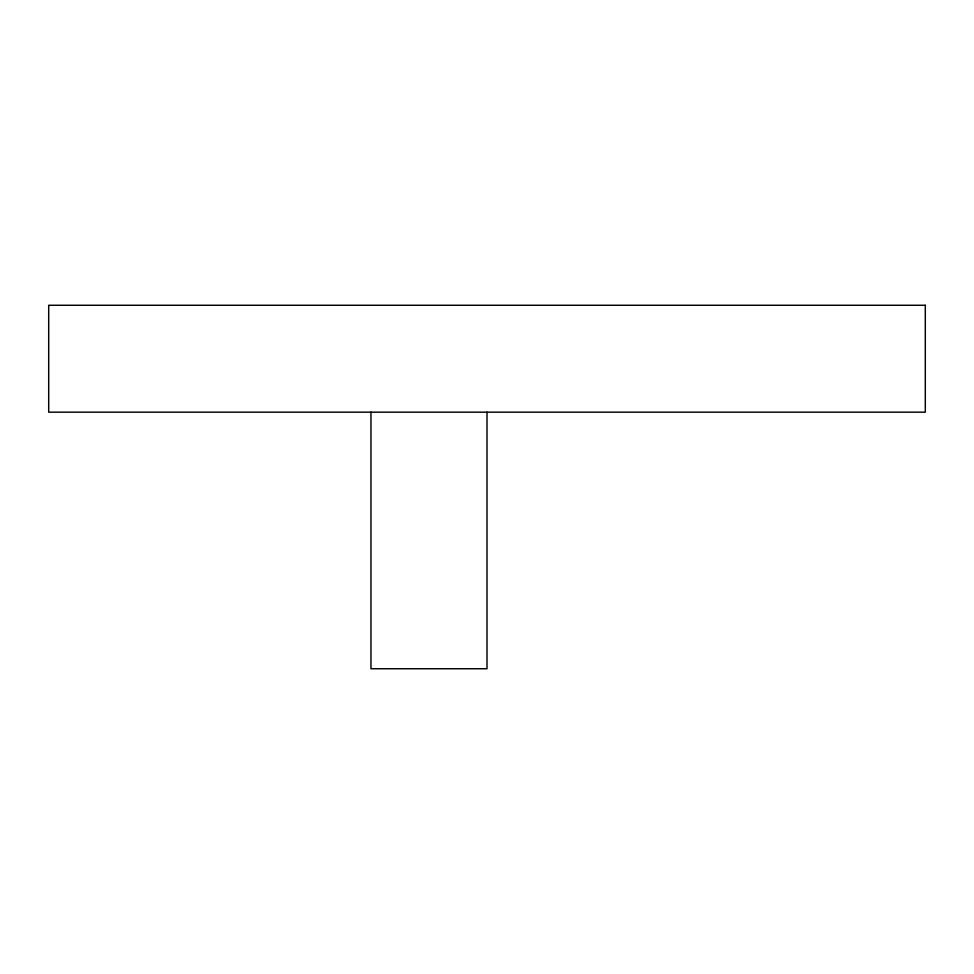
<?xml version="1.0" encoding="UTF-8"?>
<svg xmlns="http://www.w3.org/2000/svg" width="974" height="974" viewBox="0 0 974 974"><rect width="100%" height="100%" fill="white"/><g stroke="black" fill="none" stroke-linecap="round" stroke-linejoin="round"><path stroke-width="1.46" d="M487 412.172L487 668.736L370.96 668.736L370.96 412.172M925.3 305.264L48.7 305.264L48.7 412.172L925.3 412.172L925.3 305.264"/></g></svg>
